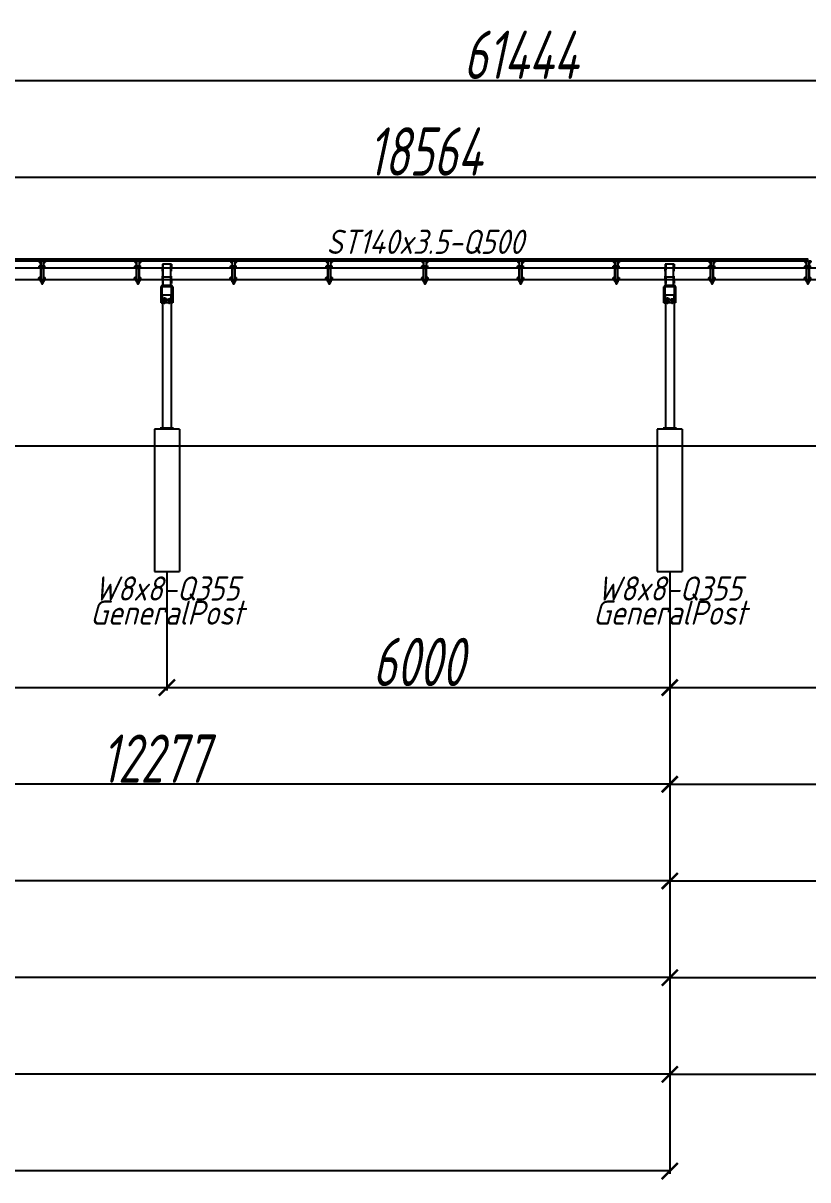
# Model space of a CAD drawing. Header units: millimetres. Extents: x -962 to 79815, y -55582 to 115780.
# Drawn here: x 28823 to 38187, y 38228 to 52035 of the extents above; entities that cross this region are included whole.
import ezdxf
from ezdxf.enums import TextEntityAlignment as Align

# ---------------------------------------------------------------- set-up
doc = ezdxf.new("R2010")
doc.units = ezdxf.units.MM
doc.linetypes.add('HIDDEN', pattern=[9.525, 6.35, -3.175])
doc.layers.add('01-Dimension', color=4, linetype='Continuous')
doc.layers.add('03-Text', color=3, linetype='Continuous')
doc.styles.add('GreenexSolar', font='gbeitc.shx', dxfattribs={"width": 0.8, "height": 576.977143})
doc.dimstyles.new('GreenexSolar', dxfattribs={"dimtxt": 3, "dimasz": 1, "dimexe": 0.18, "dimexo": 0.0625, "dimgap": 0.09, "dimtad": 1, "dimtih": 1, "dimtoh": 1, "dimdec": 0, "dimzin": 0, "dimdsep": 46, "dimtxsty": 'GreenexSolar', "dimblk": 'ARCHTICK', "dimcen": 0.09, "dimclrd": 4, "dimclre": 4, "dimclrt": 3, "dimadec": 0, "dimazin": 0, "dimtfac": 1, "dimtdec": 4, "dimtofl": 0, "dimtmove": 0, "dimatfit": 3, "dimfxl": 1, "dimtolj": 1, "dimtzin": 0, "dimarcsym": 0})

# ---------------------------------------------------------------- blocks, each defined once
blk = doc.blocks.new('*U212')
at = {"color": 7, "linetype": 'Continuous', "lineweight": 25}
for p, q in [((-39, 150), (-39, 148)), ((-16, 150), (-39, 150)), ((-16, 148), (-39, 148)), ((-35, 147), (-35, 148)), ((-19, 147), (-35, 147)), ((-35, 144), (-35, 139)), ((-35, 144), (-34, 144)), ((-34, 139), (-35, 139)), ((-34, 145), (-34, 147)), ((-34, 144), (-34, 145)), ((-34, 145), (-29, 145)), ((-34, 138), (-34, 138)), ((-30, 144), (-30, 139)), ((-27, 145), (-29, 145)), ((-27, 145), (-21, 145)), ((-23, 144), (-23, 139)), ((-21, 147), (-21, 145)), ((-21, 145), (-21, 144)), ((-21, 138), (-21, 138)), ((-20, 144), (-20, 139)), ((-19, 148), (-19, 147)), ((-16, 148), (-16, 150)), ((-15, 72), (-15, 148)), ((-13, 148), (-15, 148)), ((-13, 72), (-13, 148)), ((15, 148), (13, 148)), ((13, 148), (13, 72)), ((15, 148), (15, 72)), ((16, 150), (16, 148)), ((39, 150), (16, 150)), ((39, 148), (16, 148)), ((19, 148), (19, 147)), ((19, 147), (35, 147)), ((20, 144), (20, 139)), ((21, 147), (21, 145)), ((21, 145), (21, 144)), ((27, 145), (21, 145)), ((21, 138), (21, 138)), ((23, 144), (23, 139)), ((27, 145), (29, 145)), ((34, 145), (29, 145)), ((30, 144), (30, 139)), ((34, 145), (34, 147)), ((34, 144), (34, 145)), ((35, 144), (34, 144)), ((34, 139), (35, 139)), ((34, 138), (34, 138)), ((35, 147), (35, 148)), ((35, 144), (35, 139)), ((39, 148), (39, 150)), ((-34, 91), (-38, 91)), ((-38, 91), (-38, 90)), ((-38, 91), (-38, 79)), ((-38, 80), (-38, 90)), ((-38, 80), (-38, 79)), ((-38, 79), (-34, 79)), ((-21, 138), (-34, 138)), ((-34, 94), (-34, 94)), ((-34, 94), (-34, 78)), ((-34, 78), (-34, 76)), ((-34, 76), (-34, 76)), ((-24, 94), (-33, 94)), ((-24, 85), (-33, 85)), ((-24, 76), (-33, 76)), ((-31, 135), (-31, 138)), ((-31, 134), (-31, 135)), ((-23, 135), (-31, 135)), ((-31, 134), (-24, 134)), ((-23, 135), (-24, 134)), ((-23, 94), (-24, 94)), ((-24, 76), (-23, 76)), ((-23, 138), (-23, 135)), ((-20, 95), (-23, 95)), ((-23, 75), (-23, 95)), ((-23, 75), (-20, 75)), ((-18, 97), (-20, 97)), ((-20, 97), (-20, 97)), ((-20, 73), (-20, 97)), ((-20, 73), (-18, 73)), ((-16, 104), (-18, 104)), ((-18, 96), (-18, 104)), ((-18, 97), (-18, 97)), ((-18, 73), (-18, 97)), ((-16, 96), (-18, 96)), ((-18, 80), (-18, 96)), ((-16, 80), (-18, 80)), ((-18, 70), (-18, 80)), ((-16, 70), (-18, 70)), ((-18, -70), (-18, 70)), ((-16, 96), (-16, 104)), ((-16, 80), (-16, 96)), ((-15, 91), (-16, 91)), ((-16, 70), (-16, 80)), ((-16, 79), (-15, 79)), ((-15, 72), (-13, 72)), ((-14, 65), (-14, 67)), ((14, 67), (-14, 67)), ((-14, -72), (-14, 65)), ((14, 65), (-14, 65)), ((13, 91), (-13, 91)), ((-13, 79), (13, 79)), ((-12, 71), (-12, 70)), ((12, 71), (-12, 71)), ((12, 70), (-12, 70)), ((-11, 74), (-11, 79)), ((-9, 74), (-11, 74)), ((-9, 74), (-9, 79)), ((-9, 74), (-9, 79)), ((-9, 74), (-8, 73)), ((-9, 74), (-9, 74)), ((0, 74), (-9, 74)), ((-9, 73), (-9, 71)), ((-9, 73), (9, 73)), ((-6, 70), (-6, 67)), ((0, 74), (0, 79)), ((9, 74), (0, 74)), ((6, 67), (6, 70)), ((8, 73), (9, 74)), ((9, 79), (9, 74)), ((9, 74), (9, 79)), ((9, 74), (11, 74)), ((9, 74), (9, 74)), ((9, 73), (9, 71)), ((11, 79), (11, 74)), ((12, 70), (12, 71)), ((13, 72), (15, 72)), ((14, 65), (14, 67)), ((14, -72), (14, 65)), ((16, 91), (15, 91)), ((15, 79), (16, 79)), ((16, 104), (18, 104)), ((16, 104), (16, 96)), ((16, 96), (18, 96)), ((16, 96), (16, 80)), ((16, 80), (18, 80)), ((16, 80), (16, 70)), ((16, 70), (18, 70)), ((18, 104), (18, 96)), ((20, 97), (18, 97)), ((18, 96), (18, 80)), ((18, 80), (18, 70)), ((18, 73), (20, 73)), ((18, -70), (18, 70)), ((20, 97), (20, 97)), ((20, 73), (20, 97)), ((21, 94), (20, 93)), ((20, 77), (21, 76)), ((21, 138), (34, 138)), ((21, 85), (21, 94)), ((21, 94), (27, 94)), ((21, 85), (27, 85)), ((21, 76), (21, 85)), ((21, 76), (27, 76)), ((23, 138), (23, 135)), ((23, 135), (24, 134)), ((23, 135), (31, 135)), ((31, 134), (24, 134)), ((27, 94), (28, 89)), ((28, 89), (27, 85)), ((27, 85), (28, 80)), ((28, 80), (27, 76)), ((28, 94), (28, 89)), ((28, 89), (28, 80)), ((28, 80), (28, 76)), ((31, 135), (31, 138)), ((31, 134), (31, 135)), ((-37, -47), (-40, -47)), ((-40, -47), (-40, -48)), ((-40, -47), (-40, -59)), ((-40, -58), (-40, -48)), ((-40, -58), (-40, -59)), ((-40, -59), (-37, -59)), ((-36, -44), (-37, -44)), ((-37, -44), (-37, -53)), ((-37, -53), (-37, -62)), ((-37, -62), (-36, -62)), ((-36, -44), (-35, -44)), ((-36, -62), (-36, -62)), ((-27, -44), (-35, -44)), ((-27, -44), (-35, -44)), ((-27, -53), (-35, -53)), ((-27, -62), (-35, -62)), ((-34, -70), (-34, -73)), ((-34, -70), (-24, -70)), ((-34, -73), (-24, -73)), ((-27, -44), (-26, -44)), ((-23, -43), (-26, -43)), ((-26, -63), (-26, -43)), ((-26, -44), (-26, -44)), ((-26, -62), (-26, -62)), ((-26, -62), (-26, -62)), ((-26, -63), (-23, -63)), ((-24, -73), (-24, -70)), ((-22, -41), (-23, -41)), ((-23, -65), (-23, -41)), ((-23, -65), (-22, -65)), ((-22, -40), (-22, -35)), ((-22, -35), (-19, -35)), ((-19, -40), (-22, -40)), ((-22, -40), (-22, -90)), ((-22, -90), (-19, -90)), ((-19, -35), (-19, -40)), ((-19, -40), (-19, -90)), ((-18, -47), (-19, -47)), ((-19, -59), (-18, -59)), ((-17, -92), (-17, -95)), ((-17, -92), (17, -92)), ((-17, -95), (17, -95)), ((14, -72), (-14, -72)), ((-12, -97), (-12, -100)), ((12, -97), (-12, -97)), ((12, -100), (-12, -100)), ((-10, -100), (-10, -103)), ((10, -103), (-10, -103)), ((-9, -103), (-9, -103)), ((-9, -103), (-9, -103)), ((-9, -104), (-9, -112)), ((-9, -104), (-9, -112)), ((-9, -113), (-9, -114)), ((-9, -113), (-9, -113)), ((-9, -114), (0, -114)), ((-6, -72), (-6, -92)), ((-6, -95), (-6, -97)), ((-6, -114), (-6, -121)), ((-6, -121), (-5, -122)), ((-6, -121), (6, -121)), ((5, -122), (-5, -122)), ((0, -104), (0, -112)), ((0, -114), (9, -114)), ((5, -122), (6, -121)), ((6, -92), (6, -72)), ((6, -97), (6, -95)), ((6, -121), (6, -114)), ((9, -103), (9, -103)), ((9, -103), (9, -103)), ((9, -104), (9, -112)), ((9, -104), (9, -104)), ((9, -104), (9, -112)), ((9, -112), (9, -113)), ((9, -114), (9, -113)), ((9, -113), (9, -113)), ((10, -103), (10, -100)), ((12, -100), (12, -97)), ((17, -95), (17, -92)), ((19, -47), (18, -47)), ((18, -59), (19, -59)), ((19, -40), (19, -35)), ((19, -35), (22, -35)), ((22, -40), (19, -40)), ((19, -90), (19, -40)), ((19, -90), (22, -90)), ((22, -35), (22, -40)), ((22, -90), (22, -40)), ((24, -41), (22, -41)), ((22, -65), (24, -65)), ((24, -65), (24, -41)), ((25, -44), (24, -45)), ((24, -61), (25, -62)), ((24, -73), (24, -70)), ((24, -70), (34, -70)), ((24, -73), (34, -73)), ((25, -44), (31, -44)), ((25, -53), (25, -44)), ((25, -44), (31, -44)), ((25, -44), (25, -44)), ((25, -53), (31, -53)), ((25, -62), (25, -53)), ((25, -62), (31, -62)), ((31, -44), (32, -49)), ((32, -44), (31, -44)), ((31, -44), (32, -44)), ((32, -49), (31, -53)), ((31, -62), (32, -62)), ((32, -44), (32, -49)), ((32, -44), (32, -44)), ((32, -49), (32, -58)), ((32, -58), (32, -62)), ((34, -70), (34, -73))]:
    blk.add_line(p, q, dxfattribs=at)
at = {"color": 7, "linetype": 'Continuous', "lineweight": 25, "flags": 128}
for points in [[(-27, 147), (-28, 146), (-28, 145), (-29, 145)], [(-27, 145), (-27, 145), (-27, 146), (-26, 147)], [(27, 145), (27, 145), (27, 146), (26, 147)], [(27, 147), (28, 146), (28, 145), (29, 145)]]:
    blk.add_lwpolyline(points, dxfattribs=at)
at = {"color": 7, "linetype": 'Continuous', "lineweight": 25}
for centre, radius, start, end in [((-16, 148), 2.5, 0, 90), ((-16, 148), 1, 0, 90), ((16, 148), 2.5, 90, 180), ((16, 148), 1, 90, 180), ((-12, 72), 2.5, 180, 270), ((-12, 72), 1, 180, 270), ((-9, 74), 2.5, 180, 270), ((-9, 74), 0.5, 180, 270), ((9, 74), 2.5, 270, 0), ((9, 74), 0.5, 270, 0), ((12, 72), 1, 270, 0), ((12, 72), 2.5, 270, 0), ((-24, -75), 5, 66.4218, 90), ((-24, -75), 2, 0, 90), ((-17, -90), 5, 180, 270), ((-17, -90), 2, 180, 270), ((17, -90), 2, 270, 0), ((17, -90), 5, 270, 0), ((24, -75), 5, 90, 113.5782), ((24, -75), 2, 90, 180)]:
    blk.add_arc(centre, radius, start, end, dxfattribs=at)
for centre, major_axis, ratio, start_param, end_param in [((-14, 70), (0, 4.87), 0.780501, 1.570796, 3.141593), ((-14, 70), (0, 3.09), 0.646833, 1.570796, 3.141593), ((14, 70), (0, 3.09), 0.646833, 3.141593, 4.712389), ((14, 70), (0, 4.87), 0.780501, 3.141593, 4.712389), ((-14, -70), (3.8, 0), 0.692855, 3.141593, 4.712389), ((14, -70), (3.8, 0), 0.692855, 4.712389, 6.283185)]:
    blk.add_ellipse(centre, major_axis=major_axis, ratio=ratio, start_param=start_param, end_param=end_param, dxfattribs=at)
for points, knots in [([(-30, 144), (-30, 144), (-31, 145), (-33, 145), (-34, 144), (-35, 144)], [0, 0, 0, 0, 0.264964, 0.53545, 1, 1, 1, 1]), ([(-35, 139), (-34, 139), (-34, 138), (-32, 138), (-31, 139), (-30, 139)], [0, 0, 0, 0, 0.264802, 0.535451, 1, 1, 1, 1]), ([(-23, 144), (-23, 144), (-24, 145), (-27, 145), (-29, 144), (-30, 144)], [0, 0, 0, 0, 0.1319, 0.636262, 1, 1, 1, 1]), ([(-30, 139), (-29, 139), (-27, 138), (-24, 138), (-23, 139), (-23, 139)], [0, 0, 0, 0, 0.363738, 0.8681, 1, 1, 1, 1]), ([(-20, 144), (-20, 144), (-21, 145), (-22, 145), (-22, 144), (-23, 144)], [0, 0, 0, 0, 0.264872, 0.535502, 1, 1, 1, 1]), ([(-23, 139), (-22, 139), (-22, 138), (-21, 138), (-21, 139), (-20, 139)], [0, 0, 0, 0, 0.264872, 0.535487, 1, 1, 1, 1]), ([(20, 144), (20, 144), (21, 145), (22, 145), (22, 144), (23, 144)], [0, 0, 0, 0, 0.264872, 0.535502, 1, 1, 1, 1]), ([(23, 139), (22, 139), (22, 138), (21, 138), (21, 139), (20, 139)], [0, 0, 0, 0, 0.264872, 0.535487, 1, 1, 1, 1]), ([(23, 144), (23, 144), (24, 145), (27, 145), (29, 144), (30, 144)], [0, 0, 0, 0, 0.1319, 0.636262, 1, 1, 1, 1]), ([(30, 139), (29, 139), (27, 138), (24, 138), (23, 139), (23, 139)], [0, 0, 0, 0, 0.363738, 0.8681, 1, 1, 1, 1]), ([(30, 144), (30, 144), (31, 145), (33, 145), (34, 144), (35, 144)], [0, 0, 0, 0, 0.264964, 0.53545, 1, 1, 1, 1]), ([(35, 139), (34, 139), (34, 138), (32, 138), (31, 139), (30, 139)], [0, 0, 0, 0, 0.264802, 0.535451, 1, 1, 1, 1]), ([(-33, 85), (-33, 85), (-34, 87), (-34, 88), (-34, 91), (-33, 93), (-33, 94)], [0, 0, 0, 0, 0.131004, 0.38054, 0.636178, 1, 1, 1, 1]), ([(-33, 94), (-33, 94), (-34, 94), (-34, 94), (-34, 94)], [0, 0, 0, 0, 0.529255, 1, 1, 1, 1]), ([(-33, 76), (-33, 77), (-34, 78), (-34, 81), (-34, 83), (-33, 84), (-33, 85)], [0, 0, 0, 0, 0.264605, 0.534949, 0.765344, 1, 1, 1, 1]), ([(-34, 76), (-34, 76), (-34, 76), (-34, 76), (-33, 76), (-33, 76)], [0, 0, 0, 0, 0.069976, 0.530727, 1, 1, 1, 1]), ([(-24, 94), (-24, 93), (-24, 91), (-24, 88), (-24, 87), (-24, 85), (-24, 85)], [0, 0, 0, 0, 0.363821, 0.613049, 0.868997, 1, 1, 1, 1]), ([(-24, 94), (-24, 94), (-24, 94), (-24, 94), (-24, 94), (-24, 94)], [0, 0, 0, 0, 0.069976, 0.530727, 1, 1, 1, 1]), ([(-24, 85), (-24, 84), (-24, 83), (-24, 80), (-24, 78), (-24, 77), (-24, 76)], [0, 0, 0, 0, 0.264605, 0.534949, 0.765344, 1, 1, 1, 1]), ([(-24, 76), (-24, 76), (-24, 76), (-24, 76), (-24, 76)], [0, 0, 0, 0, 0.5292553, 1, 1, 1, 1]), ([(28, 94), (28, 94), (28, 94), (27, 94), (27, 94)], [0, 0, 0, 0, 0.746933, 1, 1, 1, 1]), ([(27, 76), (27, 76), (28, 76), (28, 76), (28, 76)], [0, 0, 0, 0, 0.253067, 1, 1, 1, 1]), ([(-35, -53), (-36, -52), (-36, -51), (-36, -48), (-36, -46), (-36, -45), (-35, -44)], [0, 0, 0, 0, 0.264605, 0.534949, 0.765344, 1, 1, 1, 1]), ([(-35, -44), (-36, -44), (-36, -44), (-36, -44), (-36, -44), (-36, -44)], [0, 0, 0, 0, 0.2511123, 0.7294317, 1, 1, 1, 1]), ([(-35, -62), (-36, -61), (-36, -60), (-36, -57), (-36, -55), (-36, -54), (-35, -53)], [0, 0, 0, 0, 0.264605, 0.534949, 0.765344, 1, 1, 1, 1]), ([(-36, -62), (-36, -62), (-36, -62), (-36, -62), (-36, -62), (-35, -62)], [0, 0, 0, 0, 0.19146, 0.726267, 1, 1, 1, 1]), ([(-27, -44), (-26, -45), (-26, -47), (-26, -49), (-26, -51), (-27, -53), (-27, -53)], [0, 0, 0, 0, 0.264605, 0.534949, 0.765344, 1, 1, 1, 1]), ([(-26, -44), (-26, -44), (-26, -44), (-26, -44), (-27, -44), (-27, -44)], [0, 0, 0, 0, 0.258252, 0.74888, 1, 1, 1, 1]), ([(-27, -53), (-26, -54), (-26, -56), (-26, -58), (-26, -60), (-27, -61), (-27, -62)], [0, 0, 0, 0, 0.264605, 0.534949, 0.765344, 1, 1, 1, 1]), ([(-27, -62), (-27, -62), (-26, -62), (-26, -62), (-26, -62), (-26, -62)], [0, 0, 0, 0, 0.273726, 0.795121, 1, 1, 1, 1]), ([(-9, -104), (-8, -103), (-7, -103), (-4, -103), (-2, -103), (-1, -104), (0, -104)], [0, 0, 0, 0, 0.264605, 0.534949, 0.765344, 1, 1, 1, 1]), ([(-9, -103), (-9, -103), (-9, -103), (-9, -103), (-9, -104), (-9, -104)], [0, 0, 0, 0, 0.226291, 0.738059, 1, 1, 1, 1]), ([(-9, -104), (-9, -103), (-9, -103), (-9, -103), (-9, -103)], [0, 0, 0, 0, 0.578358, 1, 1, 1, 1]), ([(0, -112), (-1, -113), (-2, -113), (-5, -113), (-7, -113), (-8, -113), (-9, -112)], [0, 0, 0, 0, 0.264605, 0.534949, 0.765344, 1, 1, 1, 1]), ([(-9, -112), (-9, -113), (-9, -113), (-9, -113), (-9, -113), (-9, -113)], [0, 0, 0, 0, 0.261933, 0.760864, 1, 1, 1, 1]), ([(-9, -113), (-9, -113), (-9, -113), (-9, -113), (-9, -112)], [0, 0, 0, 0, 0.487354, 1, 1, 1, 1]), ([(0, -104), (1, -103), (2, -103), (5, -103), (7, -103), (8, -104), (9, -104)], [0, 0, 0, 0, 0.264605, 0.534949, 0.765344, 1, 1, 1, 1]), ([(9, -112), (8, -113), (7, -113), (4, -113), (2, -113), (1, -113), (0, -112)], [0, 0, 0, 0, 0.264605, 0.534949, 0.765344, 1, 1, 1, 1]), ([(9, -104), (9, -104), (9, -103), (9, -103), (9, -103), (9, -103)], [0, 0, 0, 0, 0.261933, 0.760864, 1, 1, 1, 1]), ([(9, -104), (9, -103), (9, -103), (9, -103), (9, -103)], [0, 0, 0, 0, 0.578358, 1, 1, 1, 1]), ([(9, -113), (9, -113), (9, -113), (9, -113), (9, -113), (9, -112)], [0, 0, 0, 0, 0.226291, 0.738059, 1, 1, 1, 1]), ([(9, -113), (9, -113), (9, -113), (9, -113), (9, -112)], [0, 0, 0, 0, 0.487354, 1, 1, 1, 1]), ([(31, -53), (32, -54), (32, -55), (32, -57), (32, -58)], [0, 0, 0, 0, 0.2530667, 1, 1, 1, 1]), ([(32, -58), (32, -59), (32, -61), (31, -62), (31, -62)], [0, 0, 0, 0, 0.973005, 1, 1, 1, 1])]:
    blk.add_open_spline(points, degree=3, knots=knots, dxfattribs=at)
blk = doc.blocks.new('*U106')
at = {"color": 7, "linetype": 'Continuous', "lineweight": 25}
for p, q in [((-48, 115), (-54, 115)), ((-54, 115), (-54, 65)), ((-48, 65), (-54, 65)), ((-54, 30), (-54, 65)), ((-54, 30), (-45, 30)), ((-48, 115), (-48, 65)), ((-45, 107), (-48, 107)), ((-48, 65), (-48, 49)), ((-48, 49), (-45, 49)), ((45, 115), (-45, 115)), ((-45, -37), (-45, 115)), ((45, -37), (45, 115)), ((48, 107), (45, 107)), ((45, 49), (48, 49)), ((45, 30), (54, 30)), ((54, 115), (48, 115)), ((48, 115), (48, 65)), ((48, 65), (54, 65)), ((48, 49), (48, 65)), ((54, 115), (54, 65)), ((54, 30), (54, 65)), ((55, -138), (-55, -138)), ((-55, -154), (-55, -138)), ((-54, -65), (-54, -30)), ((-54, -30), (-45, -30)), ((-54, -65), (-48, -65)), ((-54, -65), (-54, -115)), ((-54, -115), (-48, -115)), ((-45, -49), (-48, -49)), ((-48, -49), (-48, -65)), ((-48, -65), (-48, -115)), ((-48, -107), (-45, -107)), ((-45, -37), (45, -37)), ((-45, -137), (-45, -37)), ((-45, -137), (45, -137)), ((-45, -138), (-45, -137)), ((45, -30), (54, -30)), ((45, -137), (45, -37)), ((48, -49), (45, -49)), ((45, -107), (48, -107)), ((45, -137), (45, -138)), ((48, -65), (48, -49)), ((54, -65), (48, -65)), ((48, -65), (48, -115)), ((48, -115), (54, -115)), ((54, -65), (54, -30)), ((54, -65), (54, -115)), ((55, -154), (55, -138)), ((-69, -348), (-69, -154)), ((-69, -154), (-61, -154)), ((-60, -151), (-68, -151)), ((-68, -151), (-68, -154)), ((-61, -348), (-61, -154)), ((-55, -154), (-61, -154)), ((-60, -151), (-60, -154)), ((-55, -348), (-55, -154)), ((55, -154), (-55, -154)), ((55, -348), (55, -154)), ((61, -154), (55, -154)), ((60, -151), (68, -151)), ((60, -154), (60, -151)), ((69, -154), (61, -154)), ((61, -154), (61, -348)), ((68, -154), (68, -151)), ((69, -154), (69, -348)), ((-69, -348), (-61, -348)), ((-61, -348), (-55, -348)), ((55, -348), (-55, -348)), ((-51, -348), (-51, -1844)), ((51, -348), (51, -1844)), ((55, -348), (61, -348)), ((69, -348), (61, -348)), ((-150, -3554), (150, -3554))]:
    blk.add_line(p, q, dxfattribs=at)
for p, q in [((-54, 115), (-54, -116)), ((150, -1854), (-150, -1854)), ((-150, -1854), (-150, -3554)), ((80, -1844), (-80, -1844)), ((-80, -1844), (-80, -1854)), ((80, -1854), (80, -1844)), ((150, -1854), (150, -3554))]:
    blk.add_line(p, q)
at = {"linetype": 'HIDDEN'}
for p, q in [((-51, -348), (-51, -253)), ((51, -253), (-51, -253)), ((51, -348), (51, -253))]:
    blk.add_line(p, q, dxfattribs=at)
at = {"color": 7, "linetype": 'Continuous', "lineweight": 25}
for centre, radius in [((-28, -313), 25), ((-28, -313), 11.6), ((-28, -313), 8), ((-28, -313), 7.2), ((28, -313), 15), ((28, -313), 11.6), ((28, -313), 8), ((28, -313), 7.2)]:
    blk.add_circle(centre, radius, dxfattribs=at)
for centre, radius, start, end in [((-55, -151), 13, 90, 180), ((55, -151), 13, 0, 90), ((-55, -151), 5, 90, 180), ((55, -151), 5, 0, 90), ((-28, -313), 12.6, 118.478, 149.5257), ((-28, -343), 8.75, 214.8499, 325.1501), ((-28, -313), 12.6, 57.2746, 87.7186), ((-28, -313), 12.5, 356.2855, 27.1182), ((28, -313), 12.6, 216.7967, 247.2408), ((28, -343), 8.75, 214.8499, 325.1501), ((28, -313), 12.5, 278.0001, 309.0479)]:
    blk.add_arc(centre, radius, start, end, dxfattribs=at)
for points, knots in [([(-31, -299), (-31, -300), (-33, -302), (-36, -304), (-38, -307), (-40, -308), (-41, -309)], [0, 0, 0, 0, 0.264607, 0.534953, 0.765346, 1, 1, 1, 1]), ([(-41, -309), (-40, -310), (-40, -312), (-39, -316), (-38, -319), (-38, -321), (-38, -322)], [0, 0, 0, 0, 0.264607, 0.534953, 0.765346, 1, 1, 1, 1]), ([(-38, -322), (-36, -323), (-33, -324), (-29, -325), (-27, -326), (-25, -326), (-24, -327)], [0, 0, 0, 0, 0.364276, 0.613562, 0.86957, 1, 1, 1, 1]), ([(-17, -304), (-18, -303), (-20, -303), (-22, -302), (-26, -301), (-29, -300), (-31, -299)], [0, 0, 0, 0, 0.13043, 0.380026, 0.635722, 1, 1, 1, 1]), ([(-24, -327), (-24, -326), (-22, -324), (-19, -322), (-17, -319), (-15, -318), (-14, -317)], [0, 0, 0, 0, 0.264607, 0.534953, 0.765346, 1, 1, 1, 1]), ([(-14, -317), (-15, -316), (-15, -314), (-16, -310), (-17, -307), (-17, -305), (-17, -304)], [0, 0, 0, 0, 0.264607, 0.534953, 0.765346, 1, 1, 1, 1]), ([(17, -305), (16, -306), (16, -308), (16, -312), (15, -315), (15, -317), (15, -318)], [0, 0, 0, 0, 0.264607, 0.534953, 0.765346, 1, 1, 1, 1]), ([(15, -318), (15, -319), (17, -320), (19, -321), (22, -324), (24, -326), (26, -327)], [0, 0, 0, 0, 0.1304302, 0.3800258, 0.6357223, 1, 1, 1, 1]), ([(29, -299), (28, -300), (26, -301), (23, -302), (19, -303), (17, -304), (17, -305)], [0, 0, 0, 0, 0.2646075, 0.534953, 0.7653458, 1, 1, 1, 1]), ([(26, -327), (27, -326), (29, -325), (32, -324), (36, -323), (38, -322), (38, -321)], [0, 0, 0, 0, 0.264607, 0.534953, 0.765346, 1, 1, 1, 1]), ([(40, -308), (39, -307), (37, -305), (34, -302), (31, -301), (30, -300), (29, -299)], [0, 0, 0, 0, 0.364276, 0.613562, 0.86957, 1, 1, 1, 1]), ([(38, -321), (39, -320), (39, -318), (39, -314), (40, -311), (40, -309), (40, -308)], [0, 0, 0, 0, 0.264607, 0.534953, 0.765346, 1, 1, 1, 1])]:
    blk.add_open_spline(points, degree=3, knots=knots, dxfattribs=at)
blk = doc.blocks.new('_ArchTick')
at = {"color": 0, "linetype": 'ByBlock', "const_width": 0.15}
blk.add_lwpolyline([(-0.5, -0.5), (0.5, 0.5)], dxfattribs=at)
blk = doc.blocks.new('*D288')
at = {"layer": '01-Dimension', "color": 4, "lineweight": -2, "transparency": 16777216}
for p, q in [((24337, 49055), (24337, 50232)), ((24337, 50197), (42901, 50197)), ((42901, 49055), (42901, 50232))]:
    blk.add_line(p, q, dxfattribs=at)
at = {"layer": 'Defpoints', "color": 0, "transparency": 16777216}
for p in [(42901, 50197), (24337, 49043), (42901, 49043)]:
    blk.add_point(p, dxfattribs=at)
at = {"layer": '01-Dimension', "color": 4, "lineweight": -2, "transparency": 16777216, "xscale": 192.3257142857143, "yscale": 192.3257142857143, "zscale": 192.3257142857143, "rotation": 180}
blk.add_blockref('_ArchTick', (24337, 50197), dxfattribs=at)
at = {"layer": '01-Dimension', "color": 4, "lineweight": -2, "transparency": 16777216, "xscale": 192.3257142857143, "yscale": 192.3257142857143, "zscale": 192.3257142857143}
blk.add_blockref('_ArchTick', (42901, 50197), dxfattribs=at)
at = {"layer": '01-Dimension', "color": 3, "transparency": 16777216, "insert": (33619, 50503), "char_height": 577, "attachment_point": 5, "style": 'GreenexSolar'}
blk.add_mtext('\\A1;18564', dxfattribs=at)
blk = doc.blocks.new('*D292')
at = {"layer": '01-Dimension', "color": 4, "lineweight": -2, "transparency": 16777216}
for p, q in [((4039, 49055), (4039, 51386)), ((65483, 49055), (65483, 51386)), ((4039, 51351), (65483, 51351))]:
    blk.add_line(p, q, dxfattribs=at)
at = {"layer": 'Defpoints', "color": 0, "transparency": 16777216}
for p in [(65483, 51351), (4039, 49043), (65483, 49043)]:
    blk.add_point(p, dxfattribs=at)
at = {"layer": '01-Dimension', "color": 4, "lineweight": -2, "transparency": 16777216, "xscale": 192.3257142857143, "yscale": 192.3257142857143, "zscale": 192.3257142857143, "rotation": 180}
blk.add_blockref('_ArchTick', (4039, 51351), dxfattribs=at)
at = {"layer": '01-Dimension', "color": 4, "lineweight": -2, "transparency": 16777216, "xscale": 192.3257142857143, "yscale": 192.3257142857143, "zscale": 192.3257142857143}
blk.add_blockref('_ArchTick', (65483, 51351), dxfattribs=at)
at = {"layer": '01-Dimension', "color": 3, "transparency": 16777216, "insert": (34761, 51657), "char_height": 577, "attachment_point": 5, "style": 'GreenexSolar'}
blk.add_mtext('\\A1;61444', dxfattribs=at)
blk = doc.blocks.new('*D298')
at = {"layer": '01-Dimension', "color": 4, "lineweight": -2, "transparency": 16777216}
for p, q in [((24262, 45477), (24262, 44069)), ((30539, 45477), (30539, 44069)), ((24262, 44104), (30539, 44104))]:
    blk.add_line(p, q, dxfattribs=at)
at = {"layer": 'Defpoints', "color": 0, "transparency": 16777216}
for p in [(24262, 45489), (30539, 45489), (30539, 44104)]:
    blk.add_point(p, dxfattribs=at)
at = {"layer": '01-Dimension', "color": 4, "lineweight": -2, "transparency": 16777216, "xscale": 192.3257142857143, "yscale": 192.3257142857143, "zscale": 192.3257142857143, "rotation": 180}
blk.add_blockref('_ArchTick', (24262, 44104), dxfattribs=at)
at = {"layer": '01-Dimension', "color": 4, "lineweight": -2, "transparency": 16777216, "xscale": 192.3257142857143, "yscale": 192.3257142857143, "zscale": 192.3257142857143}
blk.add_blockref('_ArchTick', (30539, 44104), dxfattribs=at)
at = {"layer": '01-Dimension', "color": 3, "transparency": 16777216, "insert": (27400, 44410), "char_height": 577, "attachment_point": 5, "style": 'GreenexSolar'}
blk.add_mtext('\\A1;6277', dxfattribs=at)
blk = doc.blocks.new('*D299')
at = {"layer": '01-Dimension', "color": 4, "lineweight": -2, "transparency": 16777216}
for p, q in [((30539, 45477), (30539, 44069)), ((36539, 45477), (36539, 44069)), ((30539, 44104), (36539, 44104))]:
    blk.add_line(p, q, dxfattribs=at)
at = {"layer": 'Defpoints', "color": 0, "transparency": 16777216}
for p in [(30539, 45489), (36539, 45489), (36539, 44104)]:
    blk.add_point(p, dxfattribs=at)
at = {"layer": '01-Dimension', "color": 4, "lineweight": -2, "transparency": 16777216, "xscale": 192.3257142857143, "yscale": 192.3257142857143, "zscale": 192.3257142857143, "rotation": 180}
blk.add_blockref('_ArchTick', (30539, 44104), dxfattribs=at)
at = {"layer": '01-Dimension', "color": 4, "lineweight": -2, "transparency": 16777216, "xscale": 192.3257142857143, "yscale": 192.3257142857143, "zscale": 192.3257142857143}
blk.add_blockref('_ArchTick', (36539, 44104), dxfattribs=at)
at = {"layer": '01-Dimension', "color": 3, "transparency": 16777216, "insert": (33539, 44410), "char_height": 577, "attachment_point": 5, "style": 'GreenexSolar'}
blk.add_mtext('\\A1;6000', dxfattribs=at)
blk = doc.blocks.new('*D300')
at = {"layer": '01-Dimension', "color": 4, "lineweight": -2, "transparency": 16777216}
for p, q in [((36539, 45477), (36539, 44069)), ((42976, 45477), (42976, 44069)), ((36539, 44104), (42976, 44104))]:
    blk.add_line(p, q, dxfattribs=at)
at = {"layer": 'Defpoints', "color": 0, "transparency": 16777216}
for p in [(36539, 45489), (42976, 45489), (42976, 44104)]:
    blk.add_point(p, dxfattribs=at)
at = {"layer": '01-Dimension', "color": 4, "lineweight": -2, "transparency": 16777216, "xscale": 192.3257142857143, "yscale": 192.3257142857143, "zscale": 192.3257142857143, "rotation": 180}
blk.add_blockref('_ArchTick', (36539, 44104), dxfattribs=at)
at = {"layer": '01-Dimension', "color": 4, "lineweight": -2, "transparency": 16777216, "xscale": 192.3257142857143, "yscale": 192.3257142857143, "zscale": 192.3257142857143}
blk.add_blockref('_ArchTick', (42976, 44104), dxfattribs=at)
at = {"layer": '01-Dimension', "color": 3, "transparency": 16777216, "insert": (39757, 44410), "char_height": 577, "attachment_point": 5, "style": 'GreenexSolar'}
blk.add_mtext('\\A1;6437', dxfattribs=at)
blk = doc.blocks.new('*D304')
at = {"layer": '01-Dimension', "color": 4, "lineweight": -2, "transparency": 16777216}
for p, q in [((4039, 45477), (4039, 38300)), ((36539, 45477), (36539, 38300)), ((36539, 38334), (4039, 38334))]:
    blk.add_line(p, q, dxfattribs=at)
at = {"layer": 'Defpoints', "color": 0, "transparency": 16777216}
for p in [(4039, 45489), (36539, 45489), (4039, 38334)]:
    blk.add_point(p, dxfattribs=at)
at = {"layer": '01-Dimension', "color": 4, "lineweight": -2, "transparency": 16777216, "xscale": 192.3257142857143, "yscale": 192.3257142857143, "zscale": 192.3257142857143, "rotation": 180}
blk.add_blockref('_ArchTick', (4039, 38334), dxfattribs=at)
at = {"layer": '01-Dimension', "color": 4, "lineweight": -2, "transparency": 16777216, "xscale": 192.3257142857143, "yscale": 192.3257142857143, "zscale": 192.3257142857143}
blk.add_blockref('_ArchTick', (36539, 38334), dxfattribs=at)
at = {"layer": '01-Dimension', "color": 3, "transparency": 16777216, "insert": (20289, 38640), "char_height": 577, "attachment_point": 5, "style": 'GreenexSolar'}
blk.add_mtext('\\A1;32500', dxfattribs=at)
blk = doc.blocks.new('*D305')
at = {"layer": '01-Dimension', "color": 4, "lineweight": -2, "transparency": 16777216}
for p, q in [((5539, 45477), (5539, 39454)), ((36539, 45477), (36539, 39454)), ((36539, 39488), (5539, 39488))]:
    blk.add_line(p, q, dxfattribs=at)
at = {"layer": 'Defpoints', "color": 0, "transparency": 16777216}
for p in [(5539, 45489), (36539, 45489), (5539, 39488)]:
    blk.add_point(p, dxfattribs=at)
at = {"layer": '01-Dimension', "color": 4, "lineweight": -2, "transparency": 16777216, "xscale": 192.3257142857143, "yscale": 192.3257142857143, "zscale": 192.3257142857143, "rotation": 180}
blk.add_blockref('_ArchTick', (5539, 39488), dxfattribs=at)
at = {"layer": '01-Dimension', "color": 4, "lineweight": -2, "transparency": 16777216, "xscale": 192.3257142857143, "yscale": 192.3257142857143, "zscale": 192.3257142857143}
blk.add_blockref('_ArchTick', (36539, 39488), dxfattribs=at)
at = {"layer": '01-Dimension', "color": 3, "transparency": 16777216, "insert": (21039, 39794), "char_height": 577, "attachment_point": 5, "style": 'GreenexSolar'}
blk.add_mtext('\\A1;31000', dxfattribs=at)
blk = doc.blocks.new('*D306')
at = {"layer": '01-Dimension', "color": 4, "lineweight": -2, "transparency": 16777216}
for p, q in [((11258, 45477), (11258, 40608)), ((36539, 45477), (36539, 40608)), ((36539, 40642), (11258, 40642))]:
    blk.add_line(p, q, dxfattribs=at)
at = {"layer": 'Defpoints', "color": 0, "transparency": 16777216}
for p in [(11258, 45489), (36539, 45489), (11258, 40642)]:
    blk.add_point(p, dxfattribs=at)
at = {"layer": '01-Dimension', "color": 4, "lineweight": -2, "transparency": 16777216, "xscale": 192.3257142857143, "yscale": 192.3257142857143, "zscale": 192.3257142857143, "rotation": 180}
blk.add_blockref('_ArchTick', (11258, 40642), dxfattribs=at)
at = {"layer": '01-Dimension', "color": 4, "lineweight": -2, "transparency": 16777216, "xscale": 192.3257142857143, "yscale": 192.3257142857143, "zscale": 192.3257142857143}
blk.add_blockref('_ArchTick', (36539, 40642), dxfattribs=at)
at = {"layer": '01-Dimension', "color": 3, "transparency": 16777216, "insert": (23898, 40948), "char_height": 577, "attachment_point": 5, "style": 'GreenexSolar'}
blk.add_mtext('\\A1;25281', dxfattribs=at)
blk = doc.blocks.new('*D307')
at = {"layer": '01-Dimension', "color": 4, "lineweight": -2, "transparency": 16777216}
for p, q in [((18039, 45477), (18039, 41762)), ((36539, 45477), (36539, 41762)), ((36539, 41796), (18039, 41796))]:
    blk.add_line(p, q, dxfattribs=at)
at = {"layer": 'Defpoints', "color": 0, "transparency": 16777216}
for p in [(18039, 45489), (36539, 45489), (18039, 41796)]:
    blk.add_point(p, dxfattribs=at)
at = {"layer": '01-Dimension', "color": 4, "lineweight": -2, "transparency": 16777216, "xscale": 192.3257142857143, "yscale": 192.3257142857143, "zscale": 192.3257142857143, "rotation": 180}
blk.add_blockref('_ArchTick', (18039, 41796), dxfattribs=at)
at = {"layer": '01-Dimension', "color": 4, "lineweight": -2, "transparency": 16777216, "xscale": 192.3257142857143, "yscale": 192.3257142857143, "zscale": 192.3257142857143}
blk.add_blockref('_ArchTick', (36539, 41796), dxfattribs=at)
at = {"layer": '01-Dimension', "color": 3, "transparency": 16777216, "insert": (27289, 42102), "char_height": 577, "attachment_point": 5, "style": 'GreenexSolar'}
blk.add_mtext('\\A1;18500', dxfattribs=at)
blk = doc.blocks.new('*D308')
at = {"layer": '01-Dimension', "color": 4, "lineweight": -2, "transparency": 16777216}
for p, q in [((24262, 45477), (24262, 42916)), ((36539, 45477), (36539, 42916)), ((36539, 42950), (24262, 42950))]:
    blk.add_line(p, q, dxfattribs=at)
at = {"layer": 'Defpoints', "color": 0, "transparency": 16777216}
for p in [(24262, 45489), (36539, 45489), (24262, 42950)]:
    blk.add_point(p, dxfattribs=at)
at = {"layer": '01-Dimension', "color": 4, "lineweight": -2, "transparency": 16777216, "xscale": 192.3257142857143, "yscale": 192.3257142857143, "zscale": 192.3257142857143, "rotation": 180}
blk.add_blockref('_ArchTick', (24262, 42950), dxfattribs=at)
at = {"layer": '01-Dimension', "color": 4, "lineweight": -2, "transparency": 16777216, "xscale": 192.3257142857143, "yscale": 192.3257142857143, "zscale": 192.3257142857143}
blk.add_blockref('_ArchTick', (36539, 42950), dxfattribs=at)
at = {"layer": '01-Dimension', "color": 3, "transparency": 16777216, "insert": (30400, 43256), "char_height": 577, "attachment_point": 5, "style": 'GreenexSolar'}
blk.add_mtext('\\A1;12277', dxfattribs=at)
blk = doc.blocks.new('*D309')
at = {"layer": '01-Dimension', "color": 4, "lineweight": -2, "transparency": 16777216}
for p, q in [((36539, 45477), (36539, 42916)), ((49539, 45477), (49539, 42916)), ((36539, 42950), (49539, 42950))]:
    blk.add_line(p, q, dxfattribs=at)
at = {"layer": 'Defpoints', "color": 0, "transparency": 16777216}
for p in [(36539, 45489), (49539, 45489), (49539, 42950)]:
    blk.add_point(p, dxfattribs=at)
at = {"layer": '01-Dimension', "color": 4, "lineweight": -2, "transparency": 16777216, "xscale": 192.3257142857143, "yscale": 192.3257142857143, "zscale": 192.3257142857143, "rotation": 180}
blk.add_blockref('_ArchTick', (36539, 42950), dxfattribs=at)
at = {"layer": '01-Dimension', "color": 4, "lineweight": -2, "transparency": 16777216, "xscale": 192.3257142857143, "yscale": 192.3257142857143, "zscale": 192.3257142857143}
blk.add_blockref('_ArchTick', (49539, 42950), dxfattribs=at)
at = {"layer": '01-Dimension', "color": 3, "transparency": 16777216, "insert": (43039, 43256), "char_height": 577, "attachment_point": 5, "style": 'GreenexSolar'}
blk.add_mtext('\\A1;13000', dxfattribs=at)
blk = doc.blocks.new('*D310')
at = {"layer": '01-Dimension', "color": 4, "lineweight": -2, "transparency": 16777216}
for p, q in [((36539, 45477), (36539, 41762)), ((55980, 45477), (55980, 41762)), ((36539, 41796), (55980, 41796))]:
    blk.add_line(p, q, dxfattribs=at)
at = {"layer": 'Defpoints', "color": 0, "transparency": 16777216}
for p in [(36539, 45489), (55980, 45489), (55980, 41796)]:
    blk.add_point(p, dxfattribs=at)
at = {"layer": '01-Dimension', "color": 4, "lineweight": -2, "transparency": 16777216, "xscale": 192.3257142857143, "yscale": 192.3257142857143, "zscale": 192.3257142857143, "rotation": 180}
blk.add_blockref('_ArchTick', (36539, 41796), dxfattribs=at)
at = {"layer": '01-Dimension', "color": 4, "lineweight": -2, "transparency": 16777216, "xscale": 192.3257142857143, "yscale": 192.3257142857143, "zscale": 192.3257142857143}
blk.add_blockref('_ArchTick', (55980, 41796), dxfattribs=at)
at = {"layer": '01-Dimension', "color": 3, "transparency": 16777216, "insert": (46259, 42102), "char_height": 577, "attachment_point": 5, "style": 'GreenexSolar'}
blk.add_mtext('\\A1;19441', dxfattribs=at)
blk = doc.blocks.new('*D311')
at = {"layer": '01-Dimension', "color": 4, "lineweight": -2, "transparency": 16777216}
for p, q in [((36539, 45477), (36539, 40608)), ((62039, 45477), (62039, 40608)), ((36539, 40642), (62039, 40642))]:
    blk.add_line(p, q, dxfattribs=at)
at = {"layer": 'Defpoints', "color": 0, "transparency": 16777216}
for p in [(36539, 45489), (62039, 45489), (62039, 40642)]:
    blk.add_point(p, dxfattribs=at)
at = {"layer": '01-Dimension', "color": 4, "lineweight": -2, "transparency": 16777216, "xscale": 192.3257142857143, "yscale": 192.3257142857143, "zscale": 192.3257142857143, "rotation": 180}
blk.add_blockref('_ArchTick', (36539, 40642), dxfattribs=at)
at = {"layer": '01-Dimension', "color": 4, "lineweight": -2, "transparency": 16777216, "xscale": 192.3257142857143, "yscale": 192.3257142857143, "zscale": 192.3257142857143}
blk.add_blockref('_ArchTick', (62039, 40642), dxfattribs=at)
at = {"layer": '01-Dimension', "color": 3, "transparency": 16777216, "insert": (49289, 40948), "char_height": 577, "attachment_point": 5, "style": 'GreenexSolar'}
blk.add_mtext('\\A1;25500', dxfattribs=at)
blk = doc.blocks.new('*D312')
at = {"layer": '01-Dimension', "color": 4, "lineweight": -2, "transparency": 16777216}
for p, q in [((36539, 45477), (36539, 39454)), ((65483, 45477), (65483, 39454)), ((36539, 39488), (65483, 39488))]:
    blk.add_line(p, q, dxfattribs=at)
at = {"layer": 'Defpoints', "color": 0, "transparency": 16777216}
for p in [(36539, 45489), (65483, 45489), (65483, 39488)]:
    blk.add_point(p, dxfattribs=at)
at = {"layer": '01-Dimension', "color": 4, "lineweight": -2, "transparency": 16777216, "xscale": 192.3257142857143, "yscale": 192.3257142857143, "zscale": 192.3257142857143, "rotation": 180}
blk.add_blockref('_ArchTick', (36539, 39488), dxfattribs=at)
at = {"layer": '01-Dimension', "color": 4, "lineweight": -2, "transparency": 16777216, "xscale": 192.3257142857143, "yscale": 192.3257142857143, "zscale": 192.3257142857143}
blk.add_blockref('_ArchTick', (65483, 39488), dxfattribs=at)
at = {"layer": '01-Dimension', "color": 3, "transparency": 16777216, "insert": (51011, 39794), "char_height": 577, "attachment_point": 5, "style": 'GreenexSolar'}
blk.add_mtext('\\A1;28944', dxfattribs=at)

msp = doc.modelspace()

# ---------------------------------------------------------------- linework, layer by layer
msp.add_line((4038.8, 46988.8), (65482.8, 46988.8))
for points in [[(27912.8, 49193.1), (27912.8, 49223.1), (29046.8, 49223.1), (29046.8, 49193.1)], [(29054.8, 49193.1), (29054.8, 49223.1), (30188.8, 49223.1), (30188.8, 49193.1)], [(30196.8, 49193.1), (30196.8, 49223.1), (31330.8, 49223.1), (31330.8, 49193.1)], [(31338.8, 49193.1), (31338.8, 49223.1), (32472.8, 49223.1), (32472.8, 49193.1)], [(32480.8, 49193.1), (32480.8, 49223.1), (33614.8, 49223.1), (33614.8, 49193.1)], [(33622.8, 49193.1), (33622.8, 49223.1), (34756.8, 49223.1), (34756.8, 49193.1)], [(34764.8, 49193.1), (34764.8, 49223.1), (35898.8, 49223.1), (35898.8, 49193.1)], [(35906.8, 49193.1), (35906.8, 49223.1), (37040.8, 49223.1), (37040.8, 49193.1)], [(37048.8, 49193.1), (37048.8, 49223.1), (38182.8, 49223.1), (38182.8, 49193.1)], [(24336.8, 48973.1), (24336.8, 49113.1), (42900.8, 49113.1), (42900.8, 48973.1)]]:
    msp.add_lwpolyline(points, close=True)

# ---------------------------------------------------------------- block references
for name, p in [('*U212', (29050.8, 49043.1)), ('*U212', (30192.8, 49043.1)), ('*U106', (30538.8, 49043.1)), ('*U212', (31334.8, 49043.1)), ('*U212', (32476.8, 49043.1)), ('*U212', (33618.8, 49043.1)), ('*U212', (34760.8, 49043.1)), ('*U212', (35902.8, 49043.1)), ('*U106', (36538.8, 49043.1)), ('*U212', (37044.8, 49043.1)), ('*U212', (38186.8, 49043.1))]:
    msp.add_blockref(name, p)

# ---------------------------------------------------------------- texts
at = {"layer": '03-Text', "style": 'GreenexSolar'}
msp.add_text('ST140x3.5-Q500', height=288.489, dxfattribs=at).set_placement((33618.8, 49280.8), align=Align.CENTER)
for s, height, p in [('W8x8-Q355', 288.49, (30538.8, 45431.1)), ('W8x8-Q355', 288.49, (36538.8, 45431.1)), ('GeneralPost', 288.489, (30538.8, 45142.7)), ('GeneralPost', 288.489, (36538.8, 45142.7))]:
    msp.add_text(s, height=height, dxfattribs=at).set_placement(p, align=Align.TOP_CENTER)

# ---------------------------------------------------------------- dimensions: what is measured, and where the dimension line sits
at = {"layer": '01-Dimension'}
for base, p1, p2, picture, middle in [((65482.8, 51351), (4038.8, 49043.1), (65482.8, 49043.1), '*D292', (34760.8, 51656.8)), ((42900.8, 50197), (24336.8, 49043.1), (42900.8, 49043.1), '*D288', (33618.8, 50502.8)), ((4038.8, 38334.3), (36538.8, 45488.8), (4038.8, 45488.8), '*D304', (20288.8, 38640.1)), ((5538.8, 39488.3), (36538.8, 45488.8), (5538.8, 45488.8), '*D305', (21038.8, 39794.1)), ((11257.8, 40642.2), (36538.8, 45488.8), (11257.8, 45488.8), '*D306', (23898.3, 40948)), ((18038.8, 41796.2), (36538.8, 45488.8), (18038.8, 45488.8), '*D307', (27288.8, 42102)), ((30538.8, 44104.1), (24261.8, 45488.8), (30538.8, 45488.8), '*D298', (27400.3, 44409.9)), ((24261.8, 42950.1), (36538.8, 45488.8), (24261.8, 45488.8), '*D308', (30400.3, 43255.9)), ((36538.8, 44104.1), (30538.8, 45488.8), (36538.8, 45488.8), '*D299', (33538.8, 44409.9)), ((42975.8, 44104.1), (36538.8, 45488.8), (42975.8, 45488.8), '*D300', (39757.3, 44409.9)), ((49538.8, 42950.1), (36538.8, 45488.8), (49538.8, 45488.8), '*D309', (43038.8, 43255.9)), ((55979.8, 41796.2), (36538.8, 45488.8), (55979.8, 45488.8), '*D310', (46259.3, 42102)), ((62038.8, 40642.2), (36538.8, 45488.8), (62038.8, 45488.8), '*D311', (49288.8, 40948)), ((65482.8, 39488.3), (36538.8, 45488.8), (65482.8, 45488.8), '*D312', (51010.8, 39794.1))]:
    dim = msp.add_linear_dim(base=base, p1=p1, p2=p2, dimstyle='GreenexSolar', override={"dimscale": 192.325714}, dxfattribs=at)
    dim.commit()
    dim.dimension.update_dxf_attribs({"geometry": picture, "text_midpoint": middle})

doc.saveas('drawing.dxf')
